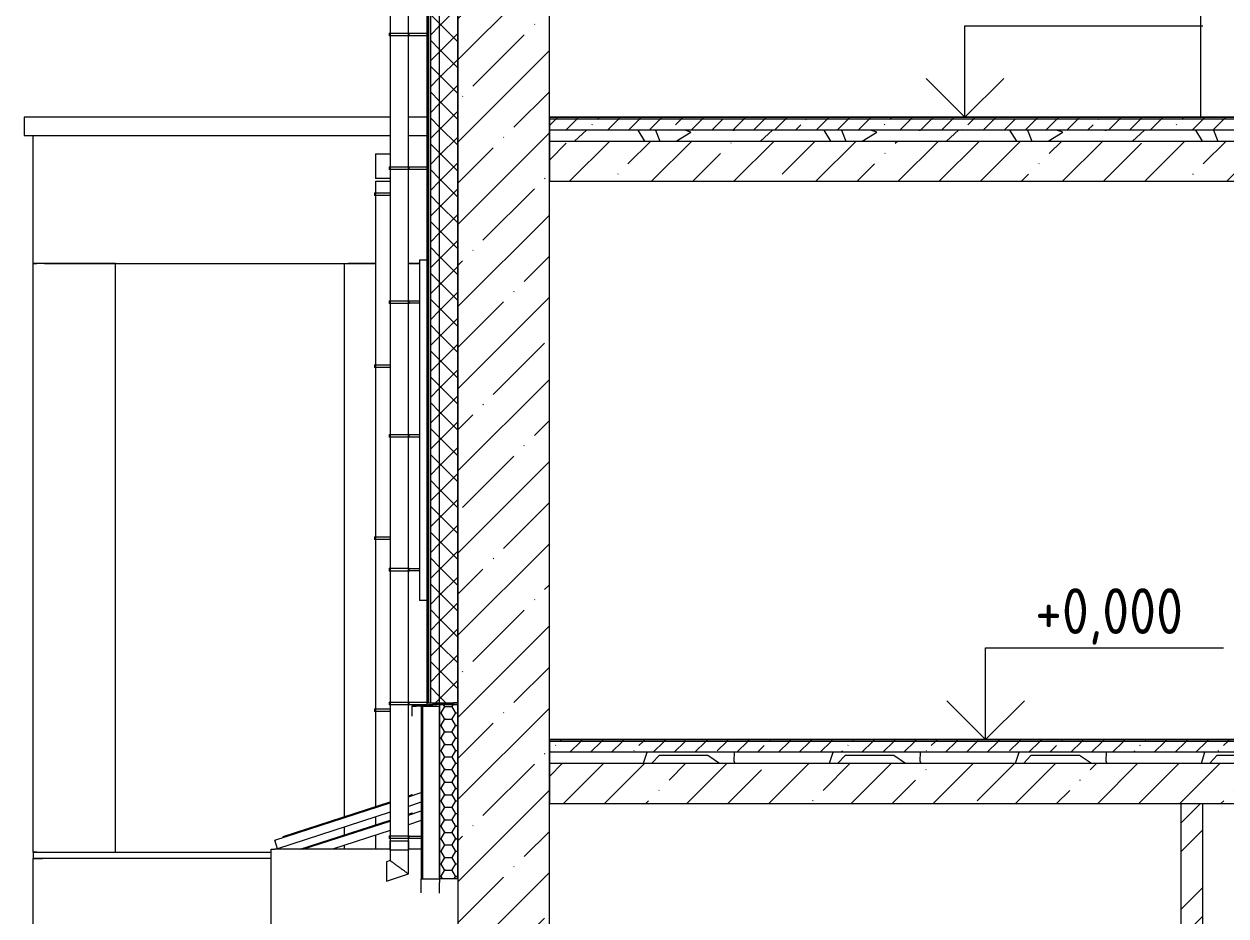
# Model space of a CAD drawing. Header units: millimetres. Extents: x -515342 to 330399, y -224905 to 507333.
# Drawn here: x 211570 to 218136, y 87067 to 91941 of the extents above; entities that cross this region are included whole.
import ezdxf

# ---------------------------------------------------------------- set-up
doc = ezdxf.new("R2010")
doc.units = ezdxf.units.MM
doc.layers.get('0').update_dxf_attribs({"lineweight": 0})
for name, color, linetype, lineweight in [('Аннотация', 7, 'Continuous', 0), ('Витраж', 7, 'Continuous', 0), ('Обобщенные модели', 7, 'Continuous', 0), ('Ограждение', 7, 'Continuous', 0), ('Отметки', 7, 'Continuous', 0), ('Панели витража', 7, 'Continuous', 0), ('Перекрытие', 7, 'Continuous', 0), ('Стены внутренние', 7, 'Continuous', 0), ('Стены наружные', 7, 'Continuous', 0), ('Стены несущие', 7, 'Continuous', 0), ('Стены отделка', 7, 'Continuous', 0), ('Стены перегородки', 7, 'Continuous', 0), ('Стены штриховка', 7, 'Continuous', 0)]:
    doc.layers.add(name, color=color, linetype=linetype, lineweight=lineweight)
doc.styles.add('GOST Common_1', font='', dxfattribs={"width": 0.9, "height": 250})
doc.styles.get('GOST Common_1').set_extended_font_data('GOST Common')
pattern_1 = [(45, (-6276.18, 7579.1), (-70.7107, 70.7107), []), (135, (-6276.18, 7579.1), (-70.7107, -70.7107), [])]
pattern_2 = [(90, (-6276.18, 7579.1), (-150, 9e-15), [])]
pattern_3 = [(45, (223568.56, 95610.5), (-224.506, 224.506), []), (45, (223793.07, 95610.5), (-224.506, 224.506), [396.875, -79.375, 3.353, -76.022])]
pattern_4 = [(228.013, (224300.08, 96626.49), (-8127.9666, -9144.02968), [136.69, -13532.193]), (184.97, (224208.64, 96524.893), (12191.99547, 1016.05502), [234.562, -23221.62]), (132.51, (223974.96, 96504.57), (10159.9124, -11176.07977), [165.393, -16373.89]), (267.274, (223578.72, 96250.573), (1015.88953, 20320.00577), [213.602, -21146.575]), (292.834, (223568.56, 96037.213), (-5080.07417, 12191.97012), [209.453, -20735.923]), (357.274, (223649.84, 95844.173), (-20320.00577, 1015.88953), [213.602, -21146.575]), (37.694, (223863.2, 95834.013), (-13208.04272, -10159.94461), [282.477, -27965.247]), (72.255, (224086.72, 96006.733), (7112.12749, 22351.9589), [266.688, -26402.102]), (121.43, (224168, 96260.733), (-8128.10005, 13207.93827), [214.325, -21218.218]), (175.236, (224056.24, 96443.61), (11175.99406, -1016.0697), [244.685, -11989.575]), (222.397, (223812.4, 96463.933), (-12192.08559, -11175.90729), [316.43, -31326.71]), (138.814, (224584.56, 96240.41), (-7111.9922, 6096.0098), [108, -10692.226]), (171.469, (224503.28, 96311.533), (13207.99153, -2032.05404), [205.473, -20341.855]), (225, (224300.1, 96342), (1e-13, -1016), [143.684, -1293.16]), (203.199, (224228.96, 96463.93), (5079.9856, 2032.0367), [77.377, -7660.25]), (291.801, (224157.84, 96433.45), (-1015.9787, 3048.0072), [109.426, -5361.9]), (30.964, (224198.48, 96331.85), (3047.9913, 2032.0134), [177.73, -5746.52]), (161.565, (224350.88, 96423.3), (2031.999, -1016.0024), [128.515, -3084.36]), (16.39, (223568.56, 96433.453), (10159.97517, 3048.0812), [180.035, -17823.53]), (70.346, (223741.28, 96484.25), (-4064.0339, -11175.98797), [151.04, -14952.887]), (293.199, (224350.88, 96626.49), (-2032.0367, 5079.9856), [154.75, -7582.873]), (343.61, (224411.84, 96484.253), (-10159.97517, 3048.0812), [180.035, -17823.53]), (339.444, (223568.56, 95803.53), (-5080.0015, 2031.9962), [173.614, -8507.094]), (294.775, (223731.12, 95742.57), (-5079.9732, 11176.0126), [145.47, -14401.437]), (66.801, (224361.04, 95610.49), (2032.0367, 5079.9856), [154.75, -7582.873]), (17.354, (224422, 95752.73), (-13208.0015, -4063.99474), [170.313, -16860.95]), (69.444, (223863.2, 95610.49), (-2031.9962, -5080.0015), [86.807, -8593.9]), (101.31, (224300.08, 95610.5), (-1016.0048, 4063.999), [51.806, -5128.797]), (165.964, (224289.92, 95661.3), (3048.0036, -1015.9877), [209.45, -3979.62]), (186.009, (224086.72, 95712.093), (10159.99987, 1015.9998), [194.107, -19216.546]), (303.69, (224198.48, 96240.4), (-1015.9976, 2032.002), [146.53, -3516.71]), (353.157, (224279.76, 96118.493), (17271.99206, -2032.06884), [255.823, -25326.404]), (60.945, (224533.76, 96088.01), (-4064.0497, -7111.97225), [104.603, -10355.757]), (90, (224584.6, 96179.5), (-1016, 1016), [60.96, -955.04]), (120.256, (224066.4, 95742.57), (4063.9449, -7112.03103), [141.147, -13973.576]), (48.013, (223995.28, 95864.49), (8127.9666, 9144.0297), [273.377, -13395.505]), (0, (224178.2, 96067.7), (1016, 1016), [264.16, -751.84]), (325.305, (224442.32, 96067.69), (-10160.01873, 7111.97318), [160.644, -15903.726]), (254.055, (224574.4, 95976.25), (-1015.9713, -4064.0072), [147.93, -7248.66]), (207.646, (224533.76, 95834.013), (-19303.99578, -10160.00796), [240.858, -23844.986]), (175.426, (224320.4, 95722.253), (-13207.99929, 1016.01778), [254.812, -25226.34])]
pattern_5 = [(45, (223568.56, 95610.5), (-114.0493, 114.0493), []), (45, (223682.61, 95610.5), (-114.0493, 114.0493), [201.613, -40.323, 3.353, -36.97])]

# ---------------------------------------------------------------- blocks, each defined once
blk = doc.blocks.new('Прямоугольный импост - АР_Откос_Металлический_50х330 Белый Правый-9899492-О_АР_П_Разрез 3-3')
at = {"layer": 'Витраж'}
for p, q in [((-16115, 2620), (-16075, 2620)), ((-16115, 2620), (-16115, 760)), ((-16075, 760), (-16115, 760))]:
    blk.add_line(p, q, dxfattribs=at)
blk = doc.blocks.new('Влж_Водосточная труба_Хомут - Хомут-V41-О_АР_П_Разрез 3-3')
at = {"layer": 'Обобщенные модели'}
for p, q in [((-16170, 10437.4), (-16170, 10439.9)), ((-16075, 10437.4), (-16170, 10437.4)), ((-16170, 10424.9), (-16170, 10427.4)), ((-16170, 10427.4), (-16075, 10427.4))]:
    blk.add_line(p, q, dxfattribs=at)
for points in [[(-16170, 10437.4), (-16170, 10437.4), (-16170, 10437.4), (-16170, 10437.4)], [(-16170, 10427.5), (-16170, 10427.5), (-16170, 10427.4), (-16170, 10427.4)]]:
    blk.add_open_spline(points, degree=3, dxfattribs=at)
for points, knots in [([(-16170, 10437.4), (-16170, 10437.4), (-16170, 10437.4), (-16170, 10437.4), (-16170, 10437.4)], [0.49995738, 0.49995738, 0.49995738, 0.49995738, 0.51388889, 0.54861111, 0.54861111, 0.54861111, 0.54861111]), ([(-16170, 10427.4), (-16170, 10427.4), (-16170, 10427.4), (-16170, 10427.5), (-16170, 10427.5)], [0.5000435, 0.5000435, 0.5000435, 0.5000435, 0.51388889, 0.54861111, 0.54861111, 0.54861111, 0.54861111])]:
    blk.add_open_spline(points, degree=3, knots=knots, dxfattribs=at)
blk = doc.blocks.new('ASVP_ОМ_Водосточная труба_На стене - Труба 100-9889468-О_АР_П_Разрез 3-3')
at = {"layer": 'Обобщенные модели'}
for p, q in [((-16275, 12695.760475), (-16275, -604.239525)), ((-16175, -604.239525), (-16175, 12695.760475))]:
    blk.add_line(p, q, dxfattribs=at)
blk = doc.blocks.new('Влж_Водосточная труба_Хомут - Хомут-V43-О_АР_П_Разрез 3-3')
at = {"layer": 'Обобщенные модели'}
for p, q in [((-16280, -526.7), (-16280, -541.7)), ((-16280, -526.7), (-16225, -526.7)), ((-16225, -541.7), (-16280, -541.7)), ((-16225, -526.7), (-16170, -526.7)), ((-16170, -541.7), (-16225, -541.7)), ((-16170, -529.2), (-16170, -526.7)), ((-16105, -529.2), (-16170, -529.2)), ((-16170, -541.7), (-16170, -539.2)), ((-16170, -539.2), (-16105, -539.2))]:
    blk.add_line(p, q, dxfattribs=at)
for points, knots in [([(-16170.2, -534.2), (-16170.2, -533.9), (-16170.2, -533.3), (-16170.2, -532.5), (-16170.2, -531.7), (-16170.1, -531), (-16170.1, -530.4), (-16170.1, -529.9), (-16170, -529.5), (-16170, -529.3), (-16170, -529.2), (-16170, -529.2)], [0, 0, 0, 0, 0.0555556, 0.1111111, 0.1666667, 0.2222222, 0.2777778, 0.3333333, 0.3888889, 0.4444444, 0.5000426, 0.5000426, 0.5000426, 0.5000426]), ([(-16170, -539.2), (-16170, -539.2), (-16170, -539.2), (-16170, -539.2), (-16170, -539), (-16170, -538.7), (-16170.1, -538.1), (-16170.1, -537.3), (-16170.2, -536), (-16170.2, -535), (-16170.2, -534.2)], [0.4999574, 0.4999574, 0.4999574, 0.4999574, 0.5138889, 0.5486111, 0.5833333, 0.6527778, 0.7222222, 0.7916667, 0.8611111, 1, 1, 1, 1]), ([(-16170, -529.2), (-16170, -529.2), (-16170, -529.2), (-16170, -529.3), (-16170, -529.3)], [0.5000435, 0.5000435, 0.5000435, 0.5000435, 0.51388889, 0.54861111, 0.54861111, 0.54861111, 0.54861111])]:
    blk.add_open_spline(points, degree=3, knots=knots, dxfattribs=at)
blk.add_open_spline([(-16170, -539.2), (-16170, -539.2), (-16170, -539.2), (-16170, -539.2)], degree=3, dxfattribs=at)
blk = doc.blocks.new('Влж_Водосточная труба_Хомут - Хомут-V44-О_АР_П_Разрез 3-3')
at = {"layer": 'Обобщенные модели'}
for p, q in [((-16280, 10439.9), (-16280, 10424.9)), ((-16280, 10439.9), (-16225, 10439.9)), ((-16225, 10424.9), (-16280, 10424.9)), ((-16225, 10439.9), (-16170, 10439.9)), ((-16170, 10424.9), (-16225, 10424.9)), ((-16170, 10437.4), (-16170, 10439.9)), ((-16075, 10437.4), (-16170, 10437.4)), ((-16170, 10424.9), (-16170, 10427.4)), ((-16170, 10427.4), (-16075, 10427.4))]:
    blk.add_line(p, q, dxfattribs=at)
for points, knots in [([(-16170.2, 10432.4), (-16170.2, 10432.7), (-16170.2, 10433.3), (-16170.2, 10434.1), (-16170.2, 10434.9), (-16170.1, 10435.7), (-16170.1, 10436.3), (-16170.1, 10436.8), (-16170, 10437.1), (-16170, 10437.4), (-16170, 10437.4), (-16170, 10437.4)], [0, 0, 0, 0, 0.0555556, 0.1111111, 0.1666667, 0.2222222, 0.2777778, 0.3333333, 0.3888889, 0.4444444, 0.5000426, 0.5000426, 0.5000426, 0.5000426]), ([(-16170, 10427.4), (-16170, 10427.4), (-16170, 10427.4), (-16170, 10427.5), (-16170, 10427.6), (-16170, 10428), (-16170.1, 10428.6), (-16170.1, 10429.4), (-16170.2, 10430.6), (-16170.2, 10431.7), (-16170.2, 10432.4)], [0.4999574, 0.4999574, 0.4999574, 0.4999574, 0.5138889, 0.5486111, 0.5833333, 0.6527778, 0.7222222, 0.7916667, 0.8611111, 1, 1, 1, 1]), ([(-16170, 10437.4), (-16170, 10437.4), (-16170, 10437.4), (-16170, 10437.4), (-16170, 10437.4)], [0.5000435, 0.5000435, 0.5000435, 0.5000435, 0.51388889, 0.54861111, 0.54861111, 0.54861111, 0.54861111])]:
    blk.add_open_spline(points, degree=3, knots=knots, dxfattribs=at)
blk.add_open_spline([(-16170, 10427.5), (-16170, 10427.5), (-16170, 10427.4), (-16170, 10427.4)], degree=3, dxfattribs=at)
blk = doc.blocks.new('Влж_Водосточная труба_Хомут - Хомут-9753428-О_АР_П_Разрез 3-3')
at = {"layer": 'Обобщенные модели'}
for p, q in [((-16280, 12633.3), (-16280, 12618.3)), ((-16280, 12633.3), (-16225, 12633.3)), ((-16225, 12618.3), (-16280, 12618.3)), ((-16225, 12633.3), (-16170, 12633.3)), ((-16170, 12618.3), (-16225, 12618.3)), ((-16170, 12630.8), (-16170, 12633.3)), ((-16115, 12630.8), (-16170, 12630.8)), ((-16170, 12618.3), (-16170, 12620.8)), ((-16170, 12620.8), (-16115, 12620.8))]:
    blk.add_line(p, q, dxfattribs=at)
for points, knots in [([(-16170.2, 12625.8), (-16170.2, 12626.1), (-16170.2, 12626.7), (-16170.2, 12627.5), (-16170.2, 12628.3), (-16170.1, 12629), (-16170.1, 12629.6), (-16170.1, 12630.1), (-16170, 12630.5), (-16170, 12630.7), (-16170, 12630.8), (-16170, 12630.8)], [0, 0, 0, 0, 0.0555556, 0.1111111, 0.1666667, 0.2222222, 0.2777778, 0.3333333, 0.3888889, 0.4444444, 0.5000426, 0.5000426, 0.5000426, 0.5000426]), ([(-16170, 12620.8), (-16170, 12620.8), (-16170, 12620.8), (-16170, 12620.8), (-16170, 12621), (-16170, 12621.3), (-16170.1, 12621.9), (-16170.1, 12622.7), (-16170.2, 12624), (-16170.2, 12625), (-16170.2, 12625.8)], [0.4999574, 0.4999574, 0.4999574, 0.4999574, 0.5138889, 0.5486111, 0.5833333, 0.6527778, 0.7222222, 0.7916667, 0.8611111, 1, 1, 1, 1]), ([(-16170, 12630.8), (-16170, 12630.8), (-16170, 12630.8), (-16170, 12630.7), (-16170, 12630.7)], [0.5000435, 0.5000435, 0.5000435, 0.5000435, 0.51388889, 0.54861111, 0.54861111, 0.54861111, 0.54861111])]:
    blk.add_open_spline(points, degree=3, knots=knots, dxfattribs=at)
blk.add_open_spline([(-16170, 12620.8), (-16170, 12620.8), (-16170, 12620.8), (-16170, 12620.8)], degree=3, dxfattribs=at)
blk = doc.blocks.new('Влж_Водосточная труба_Хомут - Хомут-V46-О_АР_П_Разрез 3-3')
at = {"layer": 'Обобщенные модели'}
for p, q in [((-16280, 204.4), (-16280, 189.4)), ((-16280, 204.4), (-16225, 204.4)), ((-16225, 204.4), (-16170, 204.4)), ((-16170, 201.9), (-16170, 204.4)), ((-16075, 201.9), (-16170, 201.9)), ((-16075, 200.4), (-16075, 196.9)), ((-16225, 189.4), (-16280, 189.4)), ((-16170, 189.4), (-16225, 189.4)), ((-16170, 189.4), (-16170, 191.9)), ((-16170, 191.9), (-16075, 191.9)), ((-16075, 196.9), (-16075, 191.9))]:
    blk.add_line(p, q, dxfattribs=at)
for points, knots in [([(-16170.2, 196.9), (-16170.2, 197.2), (-16170.2, 197.8), (-16170.2, 198.6), (-16170.2, 199.4), (-16170.1, 200.1), (-16170.1, 200.7), (-16170.1, 201.2), (-16170, 201.6), (-16170, 201.8), (-16170, 201.9), (-16170, 201.9)], [0, 0, 0, 0, 0.0555556, 0.1111111, 0.1666667, 0.2222222, 0.2777778, 0.3333333, 0.3888889, 0.4444444, 0.5000426, 0.5000426, 0.5000426, 0.5000426]), ([(-16170, 201.9), (-16170, 201.9), (-16170, 201.9), (-16170, 201.8), (-16170, 201.8)], [0.5000435, 0.5000435, 0.5000435, 0.5000435, 0.51388889, 0.54861111, 0.54861111, 0.54861111, 0.54861111]), ([(-16170, 191.9), (-16170, 191.9), (-16170, 191.9), (-16170, 191.9), (-16170, 192.1), (-16170, 192.4), (-16170.1, 193), (-16170.1, 193.8), (-16170.2, 195.1), (-16170.2, 196.1), (-16170.2, 196.9)], [0.4999574, 0.4999574, 0.4999574, 0.4999574, 0.5138889, 0.5486111, 0.5833333, 0.6527778, 0.7222222, 0.7916667, 0.8611111, 1, 1, 1, 1])]:
    blk.add_open_spline(points, degree=3, knots=knots, dxfattribs=at)
blk.add_open_spline([(-16170, 191.9), (-16170, 191.9), (-16170, 191.9), (-16170, 191.9)], degree=3, dxfattribs=at)
blk = doc.blocks.new('Влж_Водосточная труба_Хомут - Хомут-V48-О_АР_П_Разрез 3-3')
at = {"layer": 'Обобщенные модели'}
for p, q in [((-16170, -529.2), (-16170, -526.7)), ((-16105, -529.2), (-16170, -529.2)), ((-16170, -541.7), (-16170, -539.2)), ((-16170, -539.2), (-16105, -539.2))]:
    blk.add_line(p, q, dxfattribs=at)
for points in [[(-16170, -529.3), (-16170, -529.3), (-16170, -529.2), (-16170, -529.2)], [(-16170, -539.2), (-16170, -539.2), (-16170, -539.2), (-16170, -539.2)]]:
    blk.add_open_spline(points, degree=3, dxfattribs=at)
for points, knots in [([(-16170, -529.2), (-16170, -529.2), (-16170, -529.2), (-16170, -529.3), (-16170, -529.3)], [0.5000435, 0.5000435, 0.5000435, 0.5000435, 0.51388889, 0.54861111, 0.54861111, 0.54861111, 0.54861111]), ([(-16170, -539.2), (-16170, -539.2), (-16170, -539.2), (-16170, -539.2), (-16170, -539.2)], [0.49995738, 0.49995738, 0.49995738, 0.49995738, 0.51388889, 0.54861111, 0.54861111, 0.54861111, 0.54861111])]:
    blk.add_open_spline(points, degree=3, knots=knots, dxfattribs=at)
blk = doc.blocks.new('Влж_Водосточная труба_Хомут - Хомут-V49-О_АР_П_Разрез 3-3')
at = {"layer": 'Обобщенные модели'}
for p, q in [((-16170, 10437.4), (-16170, 10439.9)), ((-16075, 10437.4), (-16170, 10437.4)), ((-16170, 10424.9), (-16170, 10427.4)), ((-16170, 10427.4), (-16075, 10427.4))]:
    blk.add_line(p, q, dxfattribs=at)
for points in [[(-16170, 10437.4), (-16170, 10437.4), (-16170, 10437.4), (-16170, 10437.4)], [(-16170, 10427.5), (-16170, 10427.5), (-16170, 10427.4), (-16170, 10427.4)]]:
    blk.add_open_spline(points, degree=3, dxfattribs=at)
for points, knots in [([(-16170, 10437.4), (-16170, 10437.4), (-16170, 10437.4), (-16170, 10437.4), (-16170, 10437.4)], [0.5000435, 0.5000435, 0.5000435, 0.5000435, 0.51388889, 0.54861111, 0.54861111, 0.54861111, 0.54861111]), ([(-16170, 10427.4), (-16170, 10427.4), (-16170, 10427.4), (-16170, 10427.5), (-16170, 10427.5)], [0.49995738, 0.49995738, 0.49995738, 0.49995738, 0.51388889, 0.54861111, 0.54861111, 0.54861111, 0.54861111])]:
    blk.add_open_spline(points, degree=3, knots=knots, dxfattribs=at)
blk = doc.blocks.new('Влж_Водосточная труба_Хомут - Хомут-V47-О_АР_П_Разрез 3-3')
at = {"layer": 'Обобщенные модели'}
for p, q in [((-16170, 12630.8), (-16170, 12633.3)), ((-16115, 12630.8), (-16170, 12630.8)), ((-16170, 12618.3), (-16170, 12620.8)), ((-16170, 12620.8), (-16115, 12620.8))]:
    blk.add_line(p, q, dxfattribs=at)
for points in [[(-16170, 12630.7), (-16170, 12630.7), (-16170, 12630.8), (-16170, 12630.8)], [(-16170, 12620.8), (-16170, 12620.8), (-16170, 12620.8), (-16170, 12620.8)]]:
    blk.add_open_spline(points, degree=3, dxfattribs=at)
for points, knots in [([(-16170, 12630.8), (-16170, 12630.8), (-16170, 12630.8), (-16170, 12630.7), (-16170, 12630.7)], [0.5000435, 0.5000435, 0.5000435, 0.5000435, 0.51388889, 0.54861111, 0.54861111, 0.54861111, 0.54861111]), ([(-16170, 12620.8), (-16170, 12620.8), (-16170, 12620.8), (-16170, 12620.8), (-16170, 12620.8)], [0.49995738, 0.49995738, 0.49995738, 0.49995738, 0.51388889, 0.54861111, 0.54861111, 0.54861111, 0.54861111])]:
    blk.add_open_spline(points, degree=3, knots=knots, dxfattribs=at)
blk = doc.blocks.new('Прямоугольный импост - АР_Откос_Металлический_50х330 Серый Левый_Двери-10016266-О_АР_П_Разрез 3-3')
at = {"layer": 'Витраж'}
blk.add_line((-15940, 190), (-15940, 197.2), dxfattribs=at)
blk = doc.blocks.new('ASVP_ОМ_Водосточная труба_Слив - Слив-9747398-О_АР_П_Разрез 3-3')
at = {"layer": 'Обобщенные модели'}
for p, q in [((-16276.5, -554.2), (-16276.5, -604.2)), ((-16276.5, -554.2), (-16175.3, -554.2)), ((-16174.8, -554.2), (-16173.5, -554.2)), ((-16173.5, -604.2), (-16173.5, -554.2)), ((-16175.3, -604.2), (-16276.5, -604.2)), ((-16275, -604.2), (-16275, -661.9)), ((-16175, -734.6), (-16175, -604.2)), ((-16173.5, -604.2), (-16174.8, -604.2)), ((-16275, -661.9), (-16295, -668.4)), ((-16295, -773.6), (-16175, -734.6))]:
    blk.add_line(p, q, dxfattribs=at)
at = {"layer": 'Обобщенные модели', "flags": 128}
for points in [[(-16295, -668.8), (-16295, -671.8), (-16295, -677.7), (-16295, -686.1), (-16295, -696.6), (-16295, -708.4), (-16295, -721)], [(-16295, -721), (-16295, -733.6), (-16295, -745.4), (-16295, -755.8), (-16295, -764.3), (-16295, -770.1), (-16295, -773.2)]]:
    blk.add_lwpolyline(points, dxfattribs=at)
at = {"layer": 'Обобщенные модели'}
for points, knots in [([(-16225, -698.2), (-16229.4, -695.1), (-16235.9, -690.3), (-16244.2, -684.3), (-16250.1, -680), (-16255.5, -676.1), (-16260.5, -672.5), (-16264.8, -669.3), (-16269.6, -665.8), (-16273.9, -662.7), (-16275, -661.9), (-16275, -661.9)], [0, 0, 0, 0, 0.0833333, 0.125, 0.1666667, 0.2083333, 0.25, 0.2916667, 0.3333333, 0.4166667, 0.5, 0.5, 0.5, 0.5]), ([(-16175, -734.6), (-16175, -734.6), (-16176.1, -733.7), (-16180.4, -730.7), (-16185.2, -727.1), (-16189.5, -724), (-16194.5, -720.4), (-16199.9, -716.5), (-16205.8, -712.2), (-16214.1, -706.2), (-16220.6, -701.4), (-16225, -698.2)], [0.5, 0.5, 0.5, 0.5, 0.5833333, 0.6666667, 0.7083333, 0.75, 0.7916667, 0.8333333, 0.875, 0.9166667, 1, 1, 1, 1])]:
    blk.add_open_spline(points, degree=3, knots=knots, dxfattribs=at)
blk = doc.blocks.new('Ограждение - Ограждение-10023331-О_АР_П_Разрез 3-3')
at = {"layer": 'Ограждение'}
h = blk.add_hatch(dxfattribs=at)
h.set_pattern_fill('FP_6', color=256, style=0, pattern_type=2)
h.set_pattern_definition([(45, (-6276.18, 7579.1), (-106.066, 106.066), [])])
h.paths.add_polyline_path([(-16155, 130), (-16155, 180), (-15905, 200), (-15905, 230), (-15907, 230), (-15907, 201.8), (-16157, 181.8), (-16157, 130)])
at = {"layer": 'Ограждение', "lineweight": 18}
for p, q in [((-15907, 201.8), (-16157, 181.8)), ((-16155, 180), (-15905, 200)), ((-15905, 230), (-15907, 230)), ((-15907, 230), (-15907, 201.8)), ((-15905, 200), (-15905, 230)), ((-16157, 181.8), (-16157, 130)), ((-16155, 130), (-16155, 180)), ((-16157, 130), (-16155, 130))]:
    blk.add_line(p, q, dxfattribs=at)
blk = doc.blocks.new('Прямоугольный импост - АР_Импост_50х50 _труба_-10238184-О_АР_П_Разрез 3-3')
at = {"layer": 'Витраж'}
for p, q in [((-16175, -312.8), (-16105, -290.1)), ((-16905, -550), (-16275, -345.3)), ((-16105, -342.6), (-16175, -365.4)), ((-16275, -397.9), (-16889.5, -597.6)), ((-16889.5, -597.6), (-16905, -550))]:
    blk.add_line(p, q, dxfattribs=at)
blk = doc.blocks.new('Системная панель - АР_ПанельВитража_Монолитный поликарбонат 6мм-V101-О_АР_П_Разрез 3-3')
at = {"layer": 'Панели витража'}
h = blk.add_hatch(dxfattribs=at)
h.set_pattern_fill('FP_8', color=256, style=0, pattern_type=2)
h.set_pattern_definition(pattern_2)
h.paths.add_polyline_path([(-16857.4, -534.5), (-16275, -345.3), (-16275, -340), (-16859, -529.8)])
h.paths.add_polyline_path([(-16175, -312.8), (-16152.6, -305.5), (-16154.1, -300.8), (-16175, -307.6)])
at = {"layer": 'Панели витража', "color": 253, "true_color": 0xaaaaaa}
for p, q in [((-16175, -307.6), (-16154.1, -300.8)), ((-16152.6, -305.5), (-16154.1, -300.8)), ((-16859, -529.8), (-16275, -340)), ((-16857.4, -534.5), (-16859, -529.8))]:
    blk.add_line(p, q, dxfattribs=at)
blk = doc.blocks.new('Прямоугольный импост - АР_Импост_50х50 _труба_-V102-О_АР_П_Разрез 3-3')
at = {"layer": 'Витраж'}
for p, q in [((-16175, -412.8), (-16105, -390.1)), ((-16751.1, -600), (-16275, -445.3)), ((-16105, -442.6), (-16175, -465.4)), ((-16275, -497.9), (-16589.3, -600))]:
    blk.add_line(p, q, dxfattribs=at)
blk = doc.blocks.new('Системная панель - АР_ПанельВитража_Монолитный поликарбонат 6мм-V103-О_АР_П_Разрез 3-3')
at = {"layer": 'Панели витража'}
h = blk.add_hatch(dxfattribs=at)
h.set_pattern_fill('FP_8', color=256, style=0, pattern_type=2)
h.set_pattern_definition(pattern_2)
h.paths.add_polyline_path([(-16751.1, -600), (-16275, -445.3), (-16275, -440), (-16767.3, -600)])
h.paths.add_polyline_path([(-16175, -412.8), (-16152.6, -405.5), (-16154.1, -400.8), (-16175, -407.6)])
at = {"layer": 'Панели витража', "color": 253, "true_color": 0xaaaaaa}
for p, q in [((-16767.3, -600), (-16275, -440)), ((-16175, -407.6), (-16154.1, -400.8)), ((-16152.6, -405.5), (-16154.1, -400.8))]:
    blk.add_line(p, q, dxfattribs=at)
blk = doc.blocks.new('TN_Отвод угловой ТехноНИКОЛЬ - Отвод угловой_ с квадратного сечения _100_100мм_ в круглое _100мм_-10082681-О_АР_П_Разрез 3-3')
at = {"layer": 'Обобщенные модели'}
for p, q in [((-16355, 3200), (-16355, 3065)), ((-16355, 3200), (-16274.7, 3200)), ((-16274.7, 3065), (-16355, 3065))]:
    blk.add_line(p, q, dxfattribs=at)
blk = doc.blocks.new('ASVP_ОМ_Водосточная труба_На стене - Труба 100_Белая-10228105-О_АР_П_Разрез 3-3')
at = {"layer": 'Обобщенные модели'}
for p, q in [((-16355, 3050), (-16355, -366)), ((-16355, 3050), (-16274.7, 3050)), ((-16355, -423.9), (-16355, -466)), ((-16355, -523.9), (-16355, -600))]:
    blk.add_line(p, q, dxfattribs=at)
blk = doc.blocks.new('Влж_Водосточная труба_Хомут - Хомут-10228117-О_АР_П_Разрез 3-3')
at = {"layer": 'Обобщенные модели'}
for p, q in [((-16360, 167.5), (-16360, 152.5)), ((-16360, 167.5), (-16274.7, 167.5)), ((-16274.7, 152.5), (-16360, 152.5))]:
    blk.add_line(p, q, dxfattribs=at)
blk = doc.blocks.new('Влж_Водосточная труба_Хомут - Хомут-V105-О_АР_П_Разрез 3-3')
at = {"layer": 'Обобщенные модели'}
for p, q in [((-16360, 2987.5), (-16360, 2972.5)), ((-16360, 2987.5), (-16274.8, 2987.5)), ((-16274.8, 2972.5), (-16360, 2972.5))]:
    blk.add_line(p, q, dxfattribs=at)
blk = doc.blocks.new('Влж_Водосточная труба_Хомут - Хомут-V106-О_АР_П_Разрез 3-3')
at = {"layer": 'Обобщенные модели'}
for p, q in [((-16360, 1107.5), (-16360, 1092.5)), ((-16360, 1107.5), (-16274.6, 1107.5)), ((-16274.6, 1092.5), (-16360, 1092.5))]:
    blk.add_line(p, q, dxfattribs=at)
blk = doc.blocks.new('СД_Люблино_Фасады_rvt-1-О_АР_П_Разрез 3-3')
at = {"layer": 'Стены внутренние'}
h = blk.add_hatch(dxfattribs=at)
h.set_pattern_fill('FP_1', color=256, style=0, pattern_type=2)
h.set_pattern_definition([(45, (-6276.18, 7579.1), (-224.5064, 224.5064), []), (45, (-6051.68, 7579.1), (-224.5064, 224.5064), [396.875, -79.375, 3.353, -76.022])])
h.paths.add_polyline_path([(-15905, -3570), (-15405, -3570), (-15405, 13250), (-15905, 13250), (-15905, -3277.7)])
at = {"layer": 'Стены наружные'}
h = blk.add_hatch(dxfattribs=at)
h.set_pattern_fill('FP_3', color=256, style=0, pattern_type=2)
h.set_pattern_definition(pattern_1)
h.paths.add_polyline_path([(-16005, 200), (-16005, 13470), (-16055, 13470), (-16055, 200)])
h = blk.add_hatch(dxfattribs=at)
h.set_pattern_fill('FP_3', color=256, style=0, pattern_type=2)
h.set_pattern_definition(pattern_1)
h.paths.add_polyline_path([(-15905, 200), (-15905, 13470), (-16005, 13470), (-16005, 200), (-15986.2, 200)])
h = blk.add_hatch(dxfattribs=at)
h.set_pattern_fill('FP_4', color=256, style=0, pattern_type=2)
h.set_pattern_definition([(0, (-6276.184, 7579.1), (59.531, 34.37), [39.687, -79.375]), (120, (-6276.184, 7579.1), (-59.53079, 34.37036), [39.688, -79.375]), (60, (-6276.184, 7579.1), (0.00021, 68.74036), [0, -79.375, 39.687, 0])])
h.paths.add_polyline_path([(-16005, -760.3), (-15905, -760.3), (-15905, 190), (-16005, 190), (-16005, -683.6)])
at = {"layer": 'Перекрытие'}
for p, q in [((-18225, -615), (-16925, -615)), ((-18225, -615), (-18225, -650)), ((-16925, -650), (-18225, -650))]:
    blk.add_line(p, q, dxfattribs=at)
at = {"layer": 'Стены внутренние'}
for p, q in [((-18225, 2600), (-18225, 3300)), ((-18162.5, 2600), (-18225, 2600)), ((-18225, -615), (-18225, 2600)), ((-18225, 2600), (-18205, 2600)), ((-17775, 2600), (-18205, 2600)), ((-18162.5, 2600), (-16355, 2600)), ((-17775, -615), (-17775, 2600)), ((-16525, -421.3), (-16525, 2600)), ((-16525, 2600), (-16505, 2600)), ((-16355, 2600), (-16505, 2600)), ((-16175, 2600), (-16115, 2600)), ((-16115, 2600), (-16175, 2600)), ((-16075, 188.4), (-16075, 192)), ((-16075, 180), (-16075, 186.4)), ((-16525, -521.3), (-16525, -479.1)), ((-16525, -600), (-16525, -579.1)), ((-18205, -615), (-18225, -615)), ((-18225, -1245.7), (-18225, -650)), ((-18225, -650), (-18175, -650)), ((-18205, -615), (-17775, -615)), ((-16925, -650), (-18175, -650)), ((-16925, -1245.7), (-16925, -600)), ((-16925, -600), (-16905, -600)), ((-16276.5, -600), (-16905, -600)), ((-16105, -600), (-16172.4, -600)), ((-16105, -838.5), (-16105, -760.5)), ((-16005, -760.5), (-16005, -781.5))]:
    blk.add_line(p, q, dxfattribs=at)
at = {"layer": 'Стены наружные'}
blk.add_line((-16005, -838.9), (-16005, -781.5), dxfattribs=at)
at = {"layer": 'Стены несущие'}
for p, q in [((-15905, 13250), (-15905, 200)), ((-15905, 200), (-15905, 13250)), ((-15405, -3570), (-15405, 13250)), ((-15905, 200), (-15905, 190)), ((-15905, 190), (-16005, 190)), ((-16005, 190), (-16005, -760.3)), ((-16005, -760.3), (-15905, -760.3)), ((-15905, -760.3), (-15905, -1245.7))]:
    blk.add_line(p, q, dxfattribs=at)
at = {"layer": 'Стены отделка', "lineweight": 9}
for p, q in [((-16075, 13470), (-16075, 200)), ((-16075, 200), (-16065, 200)), ((-16065, 200), (-16055, 200)), ((-16055, 200), (-16005, 200)), ((-16005, 200), (-15905, 200)), ((-16096, 180), (-16105, 180)), ((-16105, 180), (-16105, -760.5)), ((-16005, 180), (-16096, 180)), ((-16005, -760.3), (-16005, 180)), ((-16105, -760.5), (-16096, -760.5)), ((-16096, -760.5), (-16005, -760.5))]:
    blk.add_line(p, q, dxfattribs=at)
at = {"layer": 'Стены штриховка'}
for p, q in [((-16065, 200), (-16065, 13470)), ((-16055, 13470), (-16055, 200)), ((-16055, 200), (-16055, 13470)), ((-16005, 200), (-16005, 13470)), ((-16096, -760.5), (-16096, 180)), ((-15905, 190), (-15905, -760.3)), ((-15905, -760.3), (-15905, 190))]:
    blk.add_line(p, q, dxfattribs=at)
at = {"layer": 'Витраж', "lineweight": 9}
for name in ['Прямоугольный импост - АР_Откос_Металлический_50х330 Белый Правый-9899492-О_АР_П_Разрез 3-3', 'Прямоугольный импост - АР_Откос_Металлический_50х330 Серый Левый_Двери-10016266-О_АР_П_Разрез 3-3', 'Прямоугольный импост - АР_Импост_50х50 _труба_-10238184-О_АР_П_Разрез 3-3', 'Прямоугольный импост - АР_Импост_50х50 _труба_-V102-О_АР_П_Разрез 3-3']:
    blk.add_blockref(name, (0, 0), dxfattribs=at)
at = {"layer": 'Обобщенные модели', "lineweight": 9}
for name, p in [('ASVP_ОМ_Водосточная труба_На стене - Труба 100-9889468-О_АР_П_Разрез 3-3', (0, 0)), ('Влж_Водосточная труба_Хомут - Хомут-V44-О_АР_П_Разрез 3-3', (0, -6580)), ('Влж_Водосточная труба_Хомут - Хомут-V41-О_АР_П_Разрез 3-3', (0, -6580)), ('Влж_Водосточная труба_Хомут - Хомут-V41-О_АР_П_Разрез 3-3', (0, -6580)), ('Влж_Водосточная труба_Хомут - Хомут-V41-О_АР_П_Разрез 3-3', (0, -6580)), ('Влж_Водосточная труба_Хомут - Хомут-V49-О_АР_П_Разрез 3-3', (0, -6580)), ('TN_Отвод угловой ТехноНИКОЛЬ - Отвод угловой_ с квадратного сечения _100_100мм_ в круглое _100мм_-10082681-О_АР_П_Разрез 3-3', (0, 0)), ('Влж_Водосточная труба_Хомут - Хомут-V44-О_АР_П_Разрез 3-3', (0, -7311.1)), ('Влж_Водосточная труба_Хомут - Хомут-V49-О_АР_П_Разрез 3-3', (0, -7311.1)), ('ASVP_ОМ_Водосточная труба_На стене - Труба 100_Белая-10228105-О_АР_П_Разрез 3-3', (0, 0)), ('Влж_Водосточная труба_Хомут - Хомут-V105-О_АР_П_Разрез 3-3', (0, 0)), ('Влж_Водосточная труба_Хомут - Хомут-9753428-О_АР_П_Разрез 3-3', (0, -10235.6)), ('Влж_Водосточная труба_Хомут - Хомут-V47-О_АР_П_Разрез 3-3', (0, -10235.6)), ('Влж_Водосточная труба_Хомут - Хомут-V105-О_АР_П_Разрез 3-3', (0, -940)), ('Влж_Водосточная труба_Хомут - Хомут-9753428-О_АР_П_Разрез 3-3', (0, -10966.7)), ('Влж_Водосточная труба_Хомут - Хомут-V47-О_АР_П_Разрез 3-3', (0, -10966.7)), ('Влж_Водосточная труба_Хомут - Хомут-V106-О_АР_П_Разрез 3-3', (0, 0)), ('Влж_Водосточная труба_Хомут - Хомут-9753428-О_АР_П_Разрез 3-3', (0, -11697.8)), ('Влж_Водосточная труба_Хомут - Хомут-V47-О_АР_П_Разрез 3-3', (0, -11697.8)), ('Влж_Водосточная труба_Хомут - Хомут-V46-О_АР_П_Разрез 3-3', (0, 0)), ('Влж_Водосточная труба_Хомут - Хомут-V49-О_АР_П_Разрез 3-3', (0, -10235.6)), ('Влж_Водосточная труба_Хомут - Хомут-10228117-О_АР_П_Разрез 3-3', (0, 0)), ('ASVP_ОМ_Водосточная труба_Слив - Слив-9747398-О_АР_П_Разрез 3-3', (0, 0)), ('Влж_Водосточная труба_Хомут - Хомут-V43-О_АР_П_Разрез 3-3', (0, 0)), ('Влж_Водосточная труба_Хомут - Хомут-V48-О_АР_П_Разрез 3-3', (0, 0))]:
    blk.add_blockref(name, p, dxfattribs=at)
at = {"layer": 'Ограждение', "lineweight": 9}
blk.add_blockref('Ограждение - Ограждение-10023331-О_АР_П_Разрез 3-3', (0, 0), dxfattribs=at)
at = {"layer": 'Панели витража', "lineweight": 9}
for name in ['Системная панель - АР_ПанельВитража_Монолитный поликарбонат 6мм-V101-О_АР_П_Разрез 3-3', 'Системная панель - АР_ПанельВитража_Монолитный поликарбонат 6мм-V103-О_АР_П_Разрез 3-3']:
    blk.add_blockref(name, (0, 0), dxfattribs=at)
blk = doc.blocks.new('Ограждение - Ограждение-10610216-О_АР_П_Разрез 3-3')
at = {"layer": 'Ограждение'}
for p, q in [((-16275, 3400), (-18275, 3400)), ((-18275, 3400), (-18275, 3300)), ((-16075, 3400), (-16175, 3400)), ((-18275, 3300), (-16275, 3300)), ((-16175, 3300), (-16075, 3300))]:
    blk.add_line(p, q, dxfattribs=at)
blk = doc.blocks.new('Высотные отметки - Стрелка вверх-5091-О_АР_П_Разрез 3-3')
at = {"layer": 'Аннотация'}
for p, q in [((-12822.6, 7250), (-11522.6, 7250)), ((-12822.6, 6750), (-12822.6, 7250)), ((-12822.6, 6750), (-13034.8, 6962.1)), ((-12822.6, 6750), (-12610.5, 6962.1)), ((-13122.6, 6750), (-12522.6, 6750))]:
    blk.add_line(p, q, dxfattribs=at)

msp = doc.modelspace()

# ---------------------------------------------------------------- hatches: boundary and pattern name
at = {"layer": 'Перекрытие'}
h = msp.add_hatch(dxfattribs=at)
h.set_pattern_fill('FP_11', color=256, style=0, pattern_type=2)
h.set_pattern_definition(pattern_5)
h.paths.add_polyline_path([(220151.0139, 91421.3929), (220819.7438, 91421.3929), (220819.7438, 91429.3929), (214439.7438, 91429.3929), (214439.7438, 91421.3929), (220147.6892, 91421.3929)])
h = msp.add_hatch(dxfattribs=at)
h.set_pattern_fill('FP_11', color=256, style=0, pattern_type=2)
h.set_pattern_definition(pattern_5)
h.paths.add_polyline_path([(220776.2682, 91361.3929), (220819.7438, 91361.3929), (220819.7438, 91421.3929), (214439.7438, 91421.3929), (214439.7438, 91361.3929), (220749.6616, 91361.3929)])
h = msp.add_hatch(dxfattribs=at)
h.set_pattern_fill('FP_34', color=256, style=0, pattern_type=2)
h.set_pattern_definition(pattern_4)
h.paths.add_polyline_path([(219712.0056, 91301.3929), (220819.7438, 91301.3929), (220819.7438, 91361.3929), (214439.7438, 91361.3929), (214439.7438, 91301.3929), (219605.5793, 91301.3929)])
h = msp.add_hatch(dxfattribs=at)
h.set_pattern_fill('FP_1', color=256, style=0, pattern_type=2)
h.set_pattern_definition(pattern_3)
h.paths.add_polyline_path([(220031.2843, 91081.3929), (223639.7438, 91081.3929), (223639.7438, 91301.3929), (214439.7438, 91301.3929), (214439.7438, 91081.3929), (219924.8581, 91081.3929)])
h = msp.add_hatch(dxfattribs=at)
h.set_pattern_fill('FP_11', color=256, style=0, pattern_type=2)
h.set_pattern_definition(pattern_5)
h.paths.add_polyline_path([(220776.2682, 88021.3929), (220814.2438, 88021.3929), (220814.2438, 88029.3929), (214439.7438, 88029.3929), (214439.7438, 88021.3929), (220749.6616, 88021.3929)])
h = msp.add_hatch(dxfattribs=at)
h.set_pattern_fill('FP_11', color=256, style=0, pattern_type=2)
h.set_pattern_definition(pattern_5)
h.paths.add_polyline_path([(218967.0217, 87961.3929), (220814.2438, 87961.3929), (220814.2438, 88021.3929), (214439.7438, 88021.3929), (214439.7438, 87961.3929), (218860.5955, 87961.3929)])
h = msp.add_hatch(dxfattribs=at)
h.set_pattern_fill('FP_34', color=256, style=0, pattern_type=2)
h.set_pattern_definition(pattern_4)
h.paths.add_polyline_path([(214439.7438, 87901.3929), (220814.2438, 87901.3929), (220814.2438, 87961.3929), (214439.7438, 87961.3929)])
h = msp.add_hatch(dxfattribs=at)
h.set_pattern_fill('FP_1', color=256, style=0, pattern_type=2)
h.set_pattern_definition(pattern_3)
h.paths.add_polyline_path([(214439.7438, 87681.3929), (223639.7438, 87681.3929), (223639.7438, 87901.3929), (214439.7438, 87901.3929), (214439.7438, 87718.3374)])
at = {"layer": 'Стены внутренние'}
h = msp.add_hatch(dxfattribs=at)
h.set_pattern_fill('FP_9', color=256, style=0, pattern_type=2)
h.set_pattern_definition([(45, (223568.56, 95610.5), (-235.732, 235.732), []), (45, (223725.7, 95610.5), (-235.732, 235.732), [])])
h.paths.add_polyline_path([(217902.7591, 84641.3929), (218009.7438, 84641.3929), (218009.7438, 87681.3929), (217889.7438, 87681.3929), (217889.7438, 84641.3929)])

# ---------------------------------------------------------------- linework, layer by layer
at = {"layer": 'Отметки'}
for p, q in [((216344.7438, 91431.3929), (216525.7604, 91431.3929)), ((216525.7604, 91431.3929), (216709.8051, 91431.3929)), ((216731.1009, 88031.3929), (216782.4103, 88031.3929)), ((216782.4103, 88031.3929), (216822.693, 88031.3929))]:
    msp.add_line(p, q, dxfattribs=at)
at = {"layer": 'Перекрытие'}
for p, q in [((220789.7438, 91431.3929), (214439.7438, 91431.3929)), ((214439.7438, 91431.3929), (214439.7438, 91421.3929)), ((223614.2438, 91429.3929), (214439.7438, 91429.3929)), ((214439.7438, 91421.3929), (214439.7438, 91081.3929)), ((223614.2438, 91421.3929), (214439.7438, 91421.3929)), ((223614.2438, 91361.3929), (214439.7438, 91361.3929)), ((214439.7438, 91301.3929), (223639.7438, 91301.3929)), ((214439.7438, 91081.3929), (220449.7438, 91081.3929)), ((223489.7438, 88031.3929), (214439.7438, 88031.3929)), ((214439.7438, 88031.3929), (214439.7438, 88021.3929)), ((223489.7438, 88029.3929), (214439.7438, 88029.3929)), ((214439.7438, 88021.3929), (214439.7438, 87681.3929)), ((223489.7438, 88021.3929), (214439.7438, 88021.3929)), ((223489.7438, 87961.3929), (214439.7438, 87961.3929)), ((214439.7438, 87901.3929), (223639.7438, 87901.3929)), ((214439.7438, 87681.3929), (220449.7438, 87681.3929))]:
    msp.add_line(p, q, dxfattribs=at)
at = {"layer": 'Стены внутренние'}
msp.add_line((217999.7438, 91431.3929), (217999.7438, 94431.3929), dxfattribs=at)
at = {"layer": 'Стены перегородки'}
for p, q in [((217889.7438, 87681.3929), (217889.7438, 84641.3929)), ((218009.7438, 84641.3929), (218009.7438, 87681.3929))]:
    msp.add_line(p, q, dxfattribs=at)

# ---------------------------------------------------------------- block references
msp.add_blockref('СД_Люблино_Фасады_rvt-1-О_АР_П_Разрез 3-3', (229844.7438, 88031.3929))
at = {"layer": 'Ограждение'}
msp.add_blockref('Ограждение - Ограждение-10610216-О_АР_П_Разрез 3-3', (229844.7438, 88031.3929), dxfattribs=at)
at = {"layer": 'Отметки'}
for p in [(229532.428, 84681.3929), (229645.3159, 81281.3929)]:
    msp.add_blockref('Высотные отметки - Стрелка вверх-5091-О_АР_П_Разрез 3-3', p, dxfattribs=at)

# ---------------------------------------------------------------- texts
at = {"layer": 'Отметки', "insert": (217094.0169, 88858.1), "char_height": 250, "width": 1028.822569, "attachment_point": 1, "line_spacing_factor": 1.022761, "style": 'GOST Common_1'}
msp.add_mtext('+0,000', dxfattribs=at)

doc.saveas('drawing.dxf')
